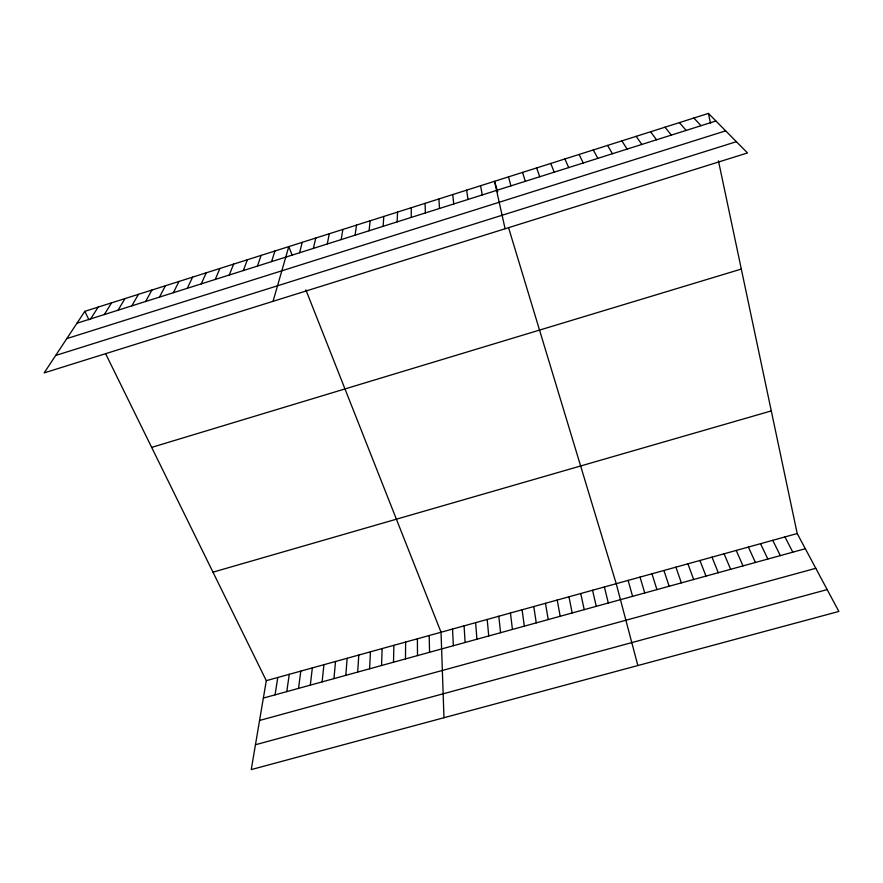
<?xml version="1.0" encoding="UTF-8"?>
<svg xmlns="http://www.w3.org/2000/svg" width="883" height="883" viewBox="0 0 883 883"><rect width="100%" height="100%" fill="white"/><g stroke="black" fill="none" stroke-linecap="round" stroke-linejoin="round"><path stroke-width="1.32" d="M411.246 217.417L411.29 207.726M405.485 658.917L405.628 642.051M393.498 662.217L393.884 645.307M381.533 665.517L382.151 648.563M397.151 221.876L397.538 212.086M369.591 668.806L370.452 651.797M357.681 672.084L358.785 655.043M383.101 226.324L383.818 216.445M345.805 675.363L347.14 658.265M333.951 678.63L335.518 661.488M322.118 681.886L323.918 664.7M369.083 230.761L370.143 220.783M310.308 685.142L312.339 667.912M298.531 688.387L300.794 671.113M355.109 235.187L356.489 225.11M286.776 691.621L289.271 674.303M275.054 694.855L277.781 677.493M105.695 353.851L266.302 680.672L251.247 769.59L838.85 611.444L797.206 533.531L718.442 160.827M341.169 239.602L342.88 229.437M327.262 243.995L329.304 233.741M313.388 248.388L315.761 238.046M299.558 252.77L302.251 242.328M273.057 301.313L288.785 246.611L292.24 255.375M271.578 261.622L274.933 251.004M257.439 266.103L261.125 255.386M243.333 270.562L247.35 259.757M229.26 275.01L233.609 264.116M215.231 279.458L219.911 268.465M201.247 283.885L206.247 272.803M187.284 288.299L192.604 277.13M173.377 292.703L179.017 281.445M159.492 297.096L165.452 285.75M145.651 301.478L151.92 290.043M131.843 305.849L138.432 294.326M118.068 310.209L124.978 298.597M104.326 314.558L111.556 302.858M90.629 318.895L98.168 307.107M84.812 311.346L44.15 372.902L747.515 152.947L708.42 113.41L84.812 311.346L88.929 319.723M76.964 323.211L715.914 120.993M66.799 338.608L725.66 130.85M55.662 355.463L736.378 141.688M151.666 447.394L741.312 269.072M212.98 572.173L771.289 410.915M266.302 680.672L797.206 533.531M263.355 698.078L805.329 548.718M259.569 720.462L815.793 568.299M255.452 744.744L827.172 589.59M693.895 118.024L701.014 125.706M679.413 122.616L686.157 130.408M664.965 127.207L671.334 135.099M650.561 131.777L656.555 139.779M636.19 136.335L641.82 144.437M621.864 140.883L627.118 149.095M607.57 145.419L612.46 153.73M593.31 149.944L597.835 158.366M784.954 536.93L792.813 552.173M772.735 540.319L780.318 555.617M579.082 154.459L583.255 162.98M760.539 543.696L767.857 559.049M748.365 547.063L755.418 562.471M564.899 158.962L568.707 167.582M736.223 550.429L743.011 565.893M724.104 553.796L730.638 569.303M712.007 557.14L718.276 572.714M550.76 163.454L554.204 172.174M305.871 289.889L441.036 632.239L443.972 717.713M699.943 560.484L705.959 576.102M687.912 563.818L693.663 579.491M536.643 167.936L539.734 176.743M675.892 567.151L681.389 582.879M663.906 570.473L669.148 586.246M651.952 573.784L656.93 589.612M522.57 172.395L525.308 181.313M497.714 191.788L494.535 181.302L505.098 228.752M508.619 227.858L616.224 583.685L637.857 665.539M640.02 577.096L644.745 592.979M628.111 580.396L632.581 596.323M508.542 176.854L510.915 185.871M604.369 586.974L608.343 603.012M592.537 590.252L596.268 606.334M580.738 593.519L584.215 609.656M708.42 113.41L710.528 123.399M568.961 596.787L572.184 612.968M557.206 600.043L560.186 616.279M480.573 185.728L482.25 194.944M545.473 603.299L548.211 619.579M533.774 606.544L536.257 622.868M466.643 190.154L467.979 199.459M522.085 609.778L524.336 626.157M510.44 613.012L512.438 629.436M498.807 616.235L500.573 632.703M452.747 194.558L453.741 203.973M487.206 619.447L488.729 635.97M475.628 622.658L476.908 639.226M438.895 198.962L439.535 208.465M464.072 625.859L465.12 642.482M452.538 629.049L453.354 645.716M425.076 203.344L425.374 212.946M429.204 635.517L429.546 652.283M417.405 638.795L417.493 655.605"/></g></svg>
